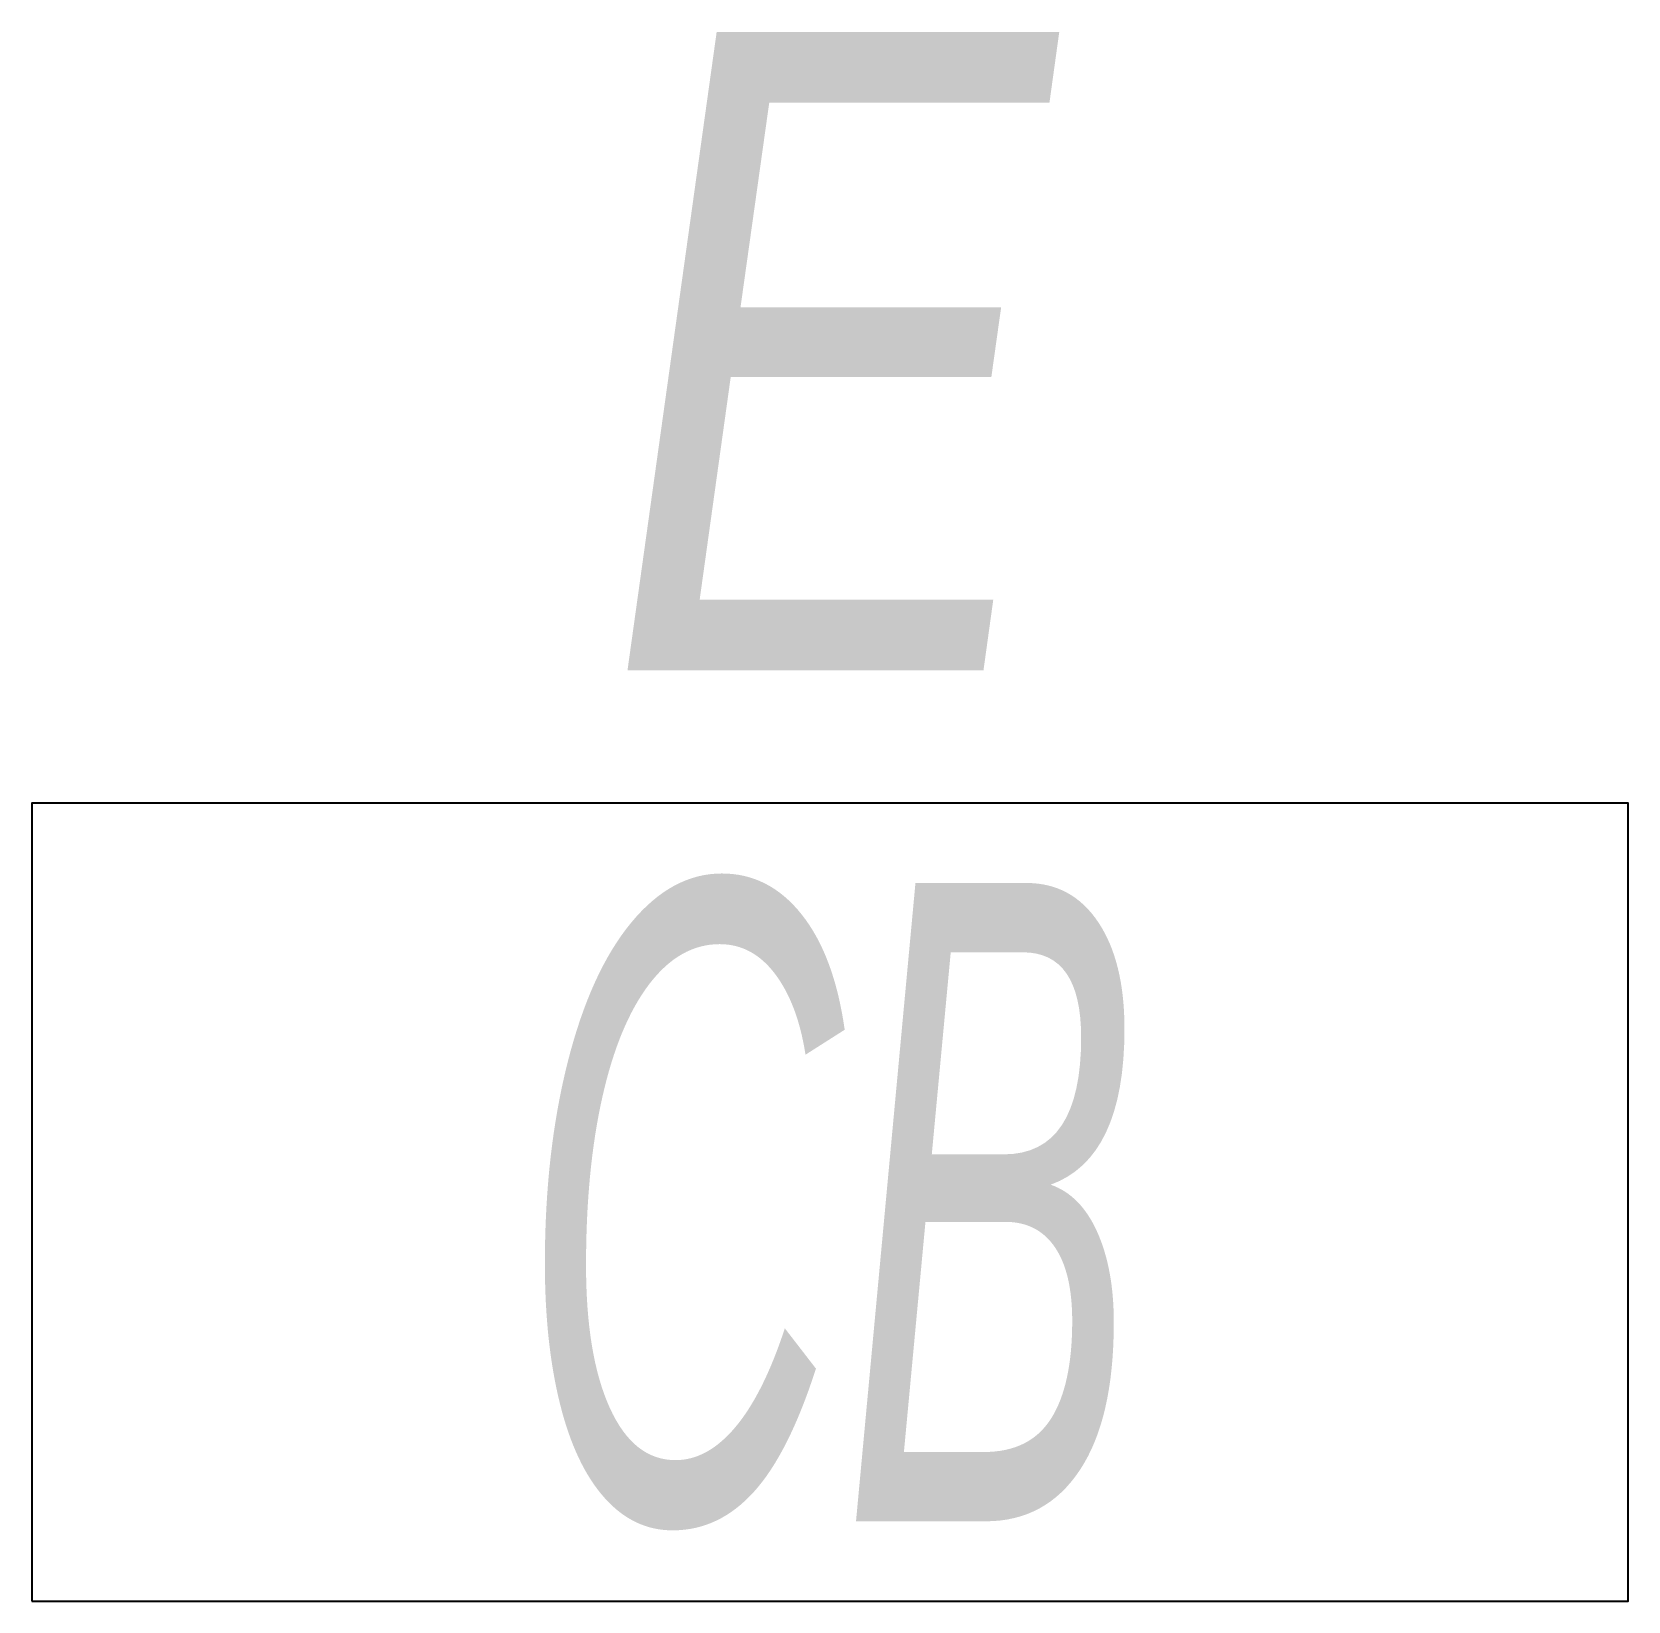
# Model space of a CAD drawing. Extents: x -3 to 3, y -1.5 to 4.4.
import ezdxf
from ezdxf.enums import TextEntityAlignment as Align

# ---------------------------------------------------------------- set-up
doc = ezdxf.new("R2010")
doc.units = 0
doc.header["$LTSCALE"] = 0.01
doc.header["$MEASUREMENT"] = 0
doc.layers.get('0').update_dxf_attribs({"lineweight": 20})
doc.styles.add('COA_Proposed', font='ariali.ttf', dxfattribs={"height": 2.4})

msp = doc.modelspace()

# ---------------------------------------------------------------- linework, layer by layer
at = {"color": 0, "linetype": 'ByBlock', "lineweight": -2}
msp.add_lwpolyline([(-3, -1.5), (3, -1.5), (3, 1.5), (-3, 1.5)], close=True, dxfattribs=at)

# ---------------------------------------------------------------- texts
at = {"color": 0, "linetype": 'ByBlock', "lineweight": -2, "style": 'COA_Proposed', "width": 0.75}
msp.add_text('E', height=2.4, dxfattribs=at).set_placement((0, 2), align=Align.CENTER)
at = {"color": 0, "linetype": 'ByBlock', "lineweight": -2, "style": 'COA_Proposed', "width": 0.5}
msp.add_text('CB', height=2.4, dxfattribs=at).set_placement((0, 0), align=Align.MIDDLE_CENTER)

doc.saveas('drawing.dxf')
